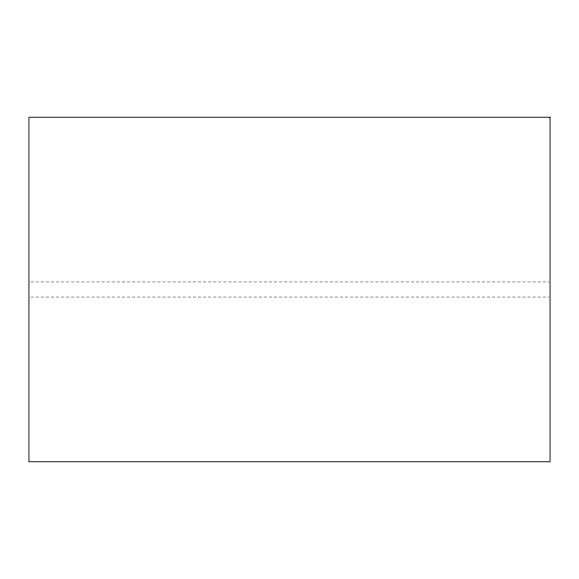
<?xml version="1.0" encoding="UTF-8"?>
<svg xmlns="http://www.w3.org/2000/svg" width="579" height="579" viewBox="0 0 579 579"><rect width="100%" height="100%" fill="white"/><g stroke="black" fill="none" stroke-linecap="round" stroke-linejoin="round"><path stroke-width="0.43" stroke-dasharray="2.9 2.17" d="M30.759 281.966L549.145 281.966M30.759 297.034L549.145 297.034"/><path stroke-width="0.87" d="M550.05 117.233L28.95 117.233L28.95 461.767L550.05 461.767L550.05 117.233"/></g></svg>
